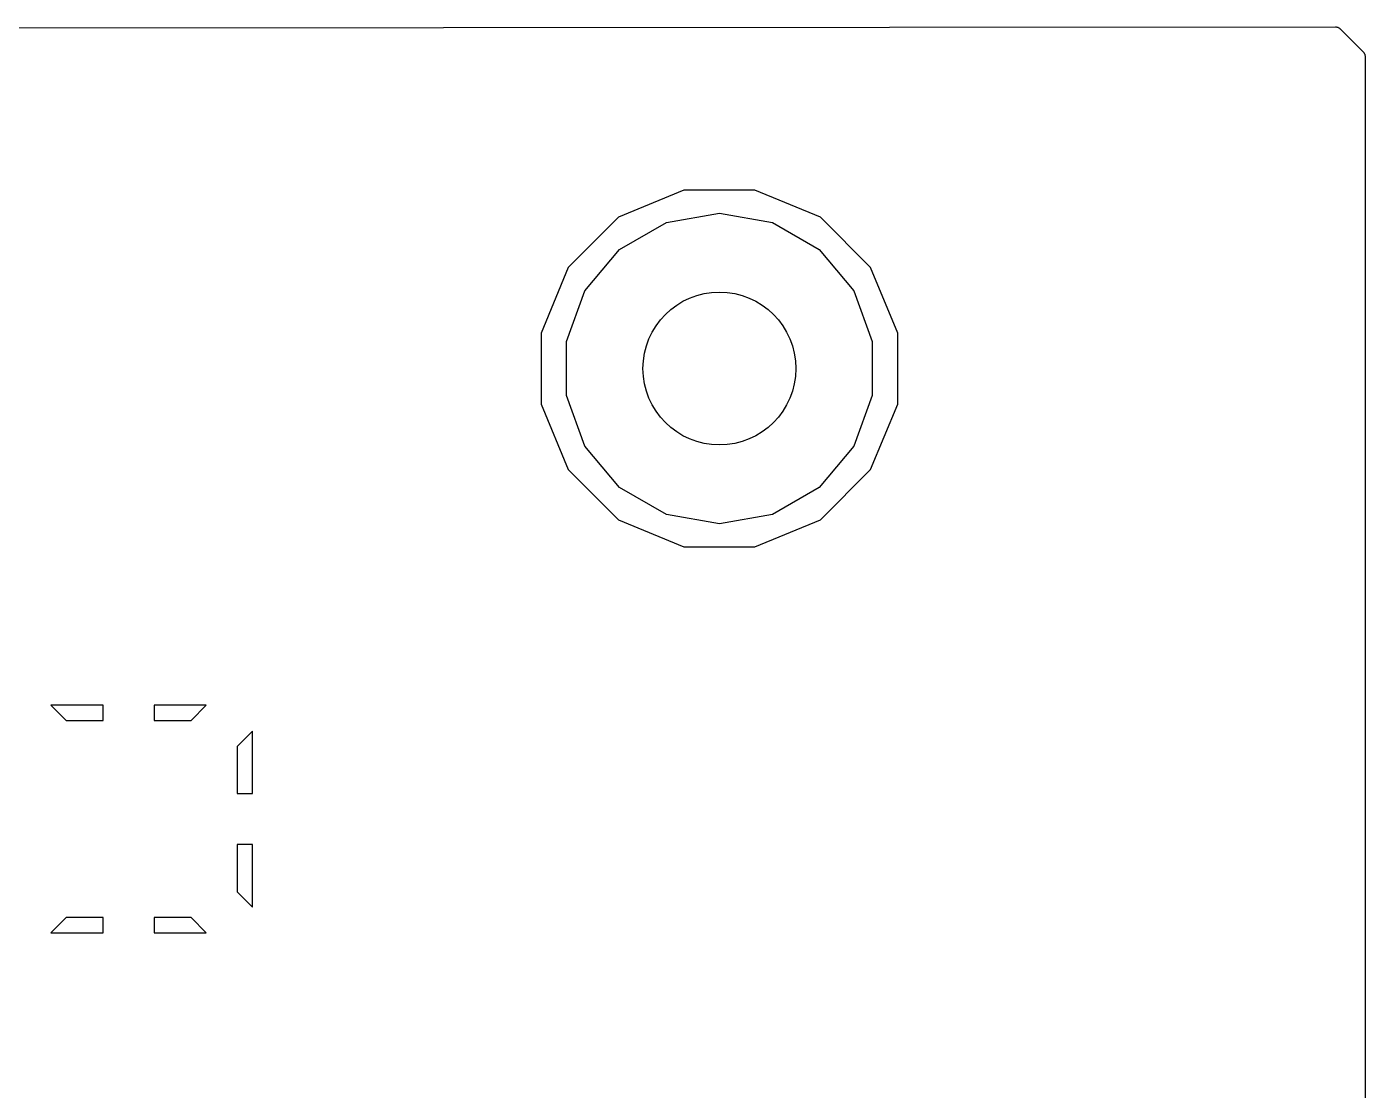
# Model space of a CAD drawing. Extents: x 82 to 161, y -171 to -33.
# Drawn here: x 121.15 to 160.55, y -64.04 to -32.74 of the extents above; entities that cross this region are included whole.
import ezdxf

# ---------------------------------------------------------------- set-up
doc = ezdxf.new("R2010")
doc.units = 0
doc.header["$MEASUREMENT"] = 0
doc.layers.add('BLACK', color=7, linetype='CONTINUOUS')

msp = doc.modelspace()

# ---------------------------------------------------------------- linework, layer by layer
at = {"layer": 'BLACK', "linetype": 'CONTINUOUS'}
for p, q in [((112.481, -32.7796), (159.68, -32.7408)), ((159.68, -32.7408), (159.687, -32.7422)), ((159.687, -32.7422), (159.695, -32.7415)), ((159.695, -32.7415), (159.717, -32.7474)), ((159.717, -32.7474), (159.74, -32.7513)), ((159.74, -32.7513), (159.746, -32.7552)), ((159.746, -32.7552), (159.754, -32.7572)), ((159.754, -32.7572), (159.773, -32.7703)), ((159.773, -32.7703), (159.792, -32.7817)), ((159.792, -32.7817), (159.797, -32.7876)), ((159.797, -32.7876), (159.804, -32.7921)), ((159.804, -32.7921), (160.502, -33.4906)), ((160.502, -33.4906), (160.507, -33.4969)), ((160.507, -33.4969), (160.513, -33.5019)), ((160.513, -33.5019), (160.524, -33.5217)), ((160.524, -33.5217), (160.537, -33.5404)), ((160.537, -33.5404), (160.539, -33.5478)), ((160.539, -33.5478), (160.543, -33.5545)), ((160.543, -33.5545), (160.547, -33.577)), ((160.547, -33.577), (160.553, -33.5991)), ((160.553, -33.5991), (160.552, -33.6068)), ((160.552, -33.6068), (160.553, -33.6144)), ((160.553, -33.6144), (160.554, -170.411)), ((140.497, -37.549), (138.568, -38.3483)), ((142.586, -37.549), (140.497, -37.549)), ((144.515, -38.3483), (142.586, -37.549)), ((138.568, -38.3483), (137.091, -39.8251)), ((138.604, -39.2986), (139.979, -38.5052)), ((139.979, -38.5052), (141.541, -38.2296)), ((141.541, -38.2296), (143.104, -38.5052)), ((143.104, -38.5052), (144.479, -39.2986)), ((145.992, -39.8251), (144.515, -38.3483)), ((137.584, -40.5143), (138.604, -39.2986)), ((144.479, -39.2986), (145.499, -40.5143)), ((137.091, -39.8251), (136.291, -41.7547)), ((146.791, -41.7547), (145.992, -39.8251)), ((137.041, -42.0055), (137.584, -40.5143)), ((145.499, -40.5143), (146.041, -42.0055)), ((136.291, -41.7547), (136.291, -43.8433)), ((146.791, -43.8433), (146.791, -41.7547)), ((137.041, -43.5925), (137.041, -42.0055)), ((146.041, -42.0055), (146.041, -43.5925)), ((137.584, -45.0837), (137.041, -43.5925)), ((146.041, -43.5925), (145.499, -45.0837)), ((136.291, -43.8433), (137.091, -45.7729)), ((145.992, -45.7729), (146.791, -43.8433)), ((138.604, -46.2994), (137.584, -45.0837)), ((145.499, -45.0837), (144.479, -46.2994)), ((137.091, -45.7729), (138.568, -47.2497)), ((144.515, -47.2497), (145.992, -45.7729)), ((139.979, -47.0928), (138.604, -46.2994)), ((144.479, -46.2994), (143.104, -47.0928)), ((138.568, -47.2497), (140.497, -48.049)), ((141.541, -47.3684), (139.979, -47.0928)), ((143.104, -47.0928), (141.541, -47.3684)), ((142.586, -48.049), (144.515, -47.2497)), ((140.497, -48.049), (142.586, -48.049)), ((121.858, -52.7085), (122.308, -53.1585)), ((123.397, -52.7085), (121.858, -52.7085)), ((123.397, -53.1585), (123.397, -52.7085)), ((124.897, -52.7085), (124.897, -53.1585)), ((126.436, -52.7085), (124.897, -52.7085)), ((125.986, -53.1585), (126.436, -52.7085)), ((122.308, -53.1585), (123.397, -53.1585)), ((124.897, -53.1585), (125.986, -53.1585)), ((127.797, -53.4692), (127.347, -53.9192)), ((127.797, -55.3085), (127.797, -53.4692)), ((127.347, -53.9192), (127.347, -55.3085)), ((127.347, -55.3085), (127.797, -55.3085)), ((127.347, -56.8085), (127.347, -58.1979)), ((127.797, -56.8085), (127.347, -56.8085)), ((127.797, -58.6479), (127.797, -56.8085)), ((127.347, -58.1979), (127.797, -58.6479)), ((122.308, -58.9585), (121.858, -59.4085)), ((123.397, -58.9585), (122.308, -58.9585)), ((123.397, -59.4085), (123.397, -58.9585)), ((124.897, -58.9585), (124.897, -59.4085)), ((125.986, -58.9585), (124.897, -58.9585)), ((126.436, -59.4085), (125.986, -58.9585)), ((121.858, -59.4085), (123.397, -59.4085)), ((124.897, -59.4085), (126.436, -59.4085))]:
    msp.add_line(p, q, dxfattribs=at)
at = {"layer": 'BLACK'}
msp.add_circle((141.541, -42.799), 2.25, dxfattribs=at)

doc.saveas('drawing.dxf')
